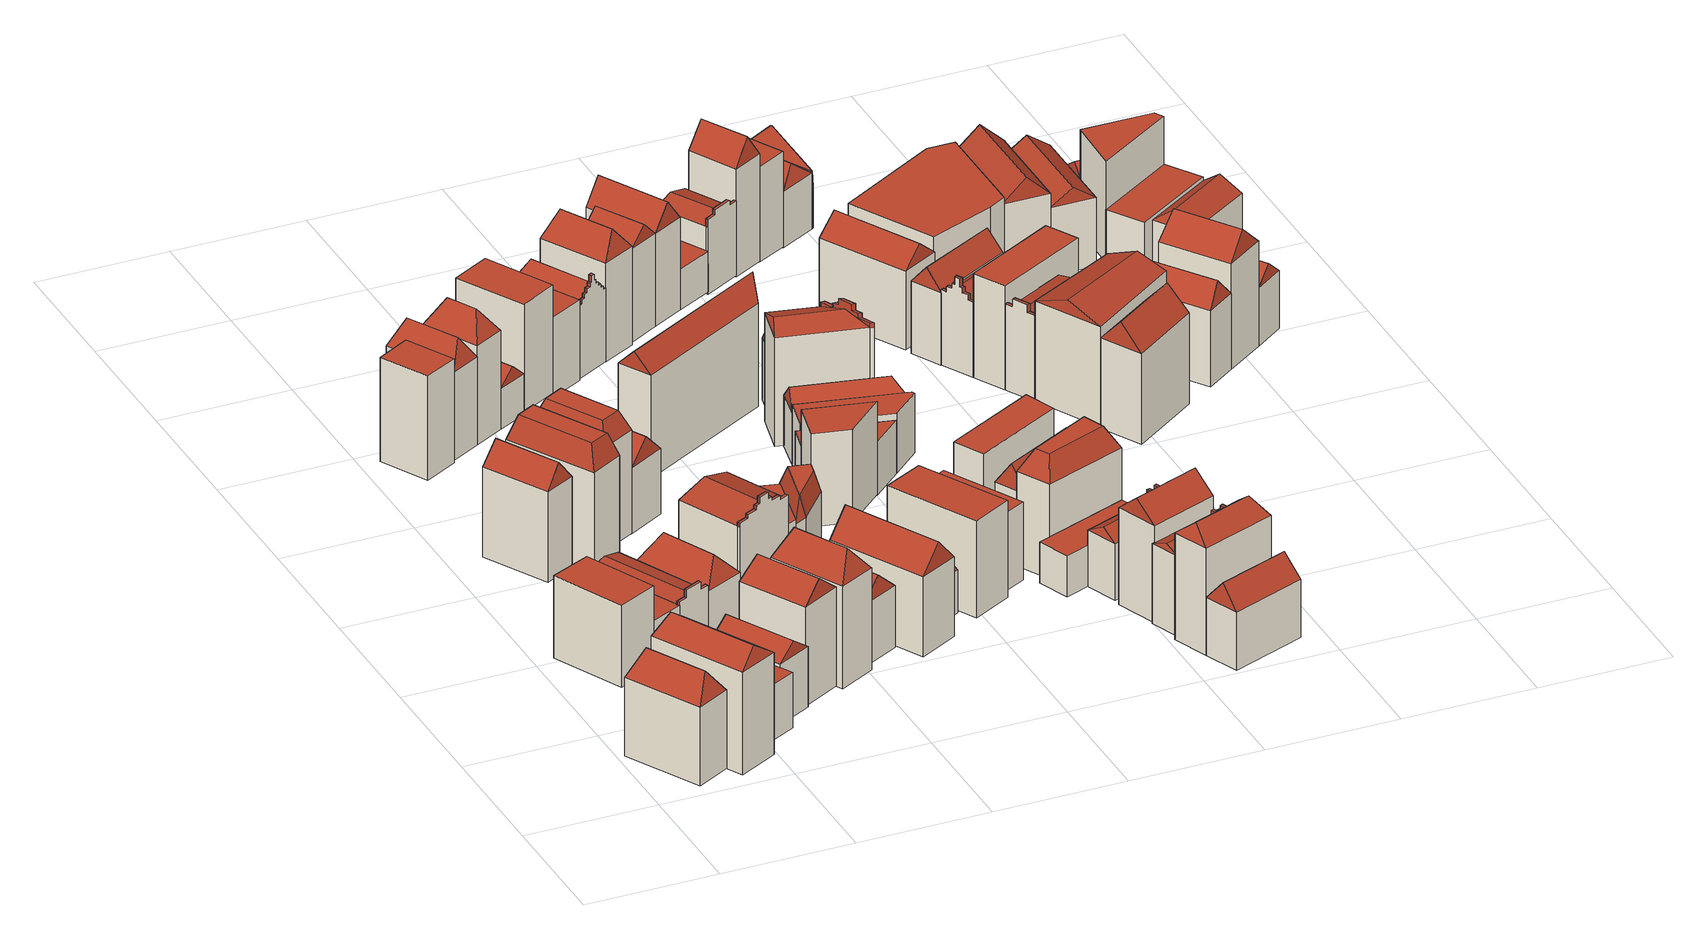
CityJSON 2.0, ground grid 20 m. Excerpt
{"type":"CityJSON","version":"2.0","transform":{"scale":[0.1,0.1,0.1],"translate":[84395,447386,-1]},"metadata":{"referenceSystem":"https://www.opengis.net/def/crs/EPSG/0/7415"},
"CityObjects":{
"building1":{"type":"Building","geometry":[{"type":"Solid","lod":"2","boundaries":[[[[0,1,2,3]],[[2,1,4,5]],[[0,3,6,7]],[[3,2,5,6]],[[1,0,7,4]],[[7,6,8,9]],[[6,5,8]],[[5,4,9,8]],[[4,7,9]]]],"semantics":{"surfaces":[{"type":"GroundSurface"},{"type":"WallSurface"},{"type":"RoofSurface"}],"values":[[0,1,1,1,1,2,2,2,2]]}}]},
"building2":{"type":"Building","geometry":[{"type":"Solid","lod":"2","boundaries":[[[[10,11,3,12]],[[3,11,13,14]],[[10,12,15,16]],[[12,3,14,15]],[[11,10,16,13]],[[16,15,17,18]],[[15,14,17]],[[14,13,18,17]],[[13,16,18]]]],"semantics":{"surfaces":[{"type":"GroundSurface"},{"type":"WallSurface"},{"type":"RoofSurface"}],"values":[[0,1,1,1,1,2,2,2,2]]}}]},
"building3":{"type":"Building","geometry":[{"type":"Solid","lod":"2","boundaries":[[[[19,20,21,22]],[[23,24,25,26]],[[21,20,26,25]],[[19,22,24,23]],[[22,21,25,24]],[[20,19,23,26]]]],"semantics":{"surfaces":[{"type":"GroundSurface"},{"type":"RoofSurface"},{"type":"WallSurface"}],"values":[[0,1,2,2,2,2]]}}]},
"building4":{"type":"Building","geometry":[{"type":"Solid","lod":"2","boundaries":[[[[27,28,29,30]],[[31,32,33,34]],[[29,28,34,33]],[[27,30,32,31]],[[30,29,33,32]],[[28,27,31,34]]]],"semantics":{"surfaces":[{"type":"GroundSurface"},{"type":"RoofSurface"},{"type":"WallSurface"}],"values":[[0,1,2,2,2,2]]}}]},
"building5":{"type":"Building","geometry":[{"type":"Solid","lod":"2","boundaries":[[[[35,36,37,38]],[[39,40,41,42]],[[37,36,42,41]],[[35,38,40,39]],[[38,37,41,40]],[[36,35,39,42]]]],"semantics":{"surfaces":[{"type":"GroundSurface"},{"type":"RoofSurface"},{"type":"WallSurface"}],"values":[[0,1,2,2,2,2]]}}]},
"building6":{"type":"Building","geometry":[{"type":"Solid","lod":"2","boundaries":[[[[43,44,45,46]],[[45,44,47,48]],[[43,46,49,50]],[[46,45,48,49]],[[44,43,50,47]],[[50,49,51,52]],[[49,48,51]],[[48,47,52,51]],[[47,50,52]]]],"semantics":{"surfaces":[{"type":"GroundSurface"},{"type":"WallSurface"},{"type":"RoofSurface"}],"values":[[0,1,1,1,1,2,2,2,2]]}}]},
"building7":{"type":"Building","geometry":[{"type":"Solid","lod":"2","boundaries":[[[[53,54,55,56]],[[55,54,57,58]],[[53,56,59,60]],[[56,55,58,59]],[[54,53,60,57]],[[60,59,61,62]],[[59,58,61]],[[58,57,62,61]],[[57,60,62]]]],"semantics":{"surfaces":[{"type":"GroundSurface"},{"type":"WallSurface"},{"type":"RoofSurface"}],"values":[[0,1,1,1,1,2,2,2,2]]}}]},
"building8":{"type":"Building","geometry":[{"type":"Solid","lod":"2","boundaries":[[[[63,64,65,66]],[[65,64,67,68]],[[63,66,69,70]],[[64,63,70,67]],[[70,69,71,72]],[[68,67,72,71]],[[67,70,72]],[[71,69,73,74,75,76,77,78,68]],[[79,80,81,82,83,84,85,86,87,88]],[[74,73,85,84]],[[78,77,81,80]],[[66,65,88,87]],[[75,74,84,83]],[[65,68,79,88]],[[68,78,80,79]],[[76,75,83,82]],[[69,66,87,86]],[[73,69,86,85]],[[77,76,82,81]]]],"semantics":{"surfaces":[{"type":"GroundSurface"},{"type":"WallSurface"},{"type":"RoofSurface"}],"values":[[0,1,1,1,2,2,2,2,1,2,2,0,2,1,2,2,1,2,2]]}}]},
"building9":{"type":"Building","geometry":[{"type":"Solid","lod":"2","boundaries":[[[[89,90,46,91]],[[46,90,92,93]],[[89,91,94,95]],[[91,46,93,94]],[[90,89,95,92]],[[95,94,96,97]],[[94,93,96]],[[93,92,97,96]],[[92,95,97]]]],"semantics":{"surfaces":[{"type":"GroundSurface"},{"type":"WallSurface"},{"type":"RoofSurface"}],"values":[[0,1,1,1,1,2,2,2,2]]}}]},
"building10":{"type":"Building","geometry":[{"type":"Solid","lod":"2","boundaries":[[[[98,99,56,100]],[[56,99,101,102]],[[98,100,103,104]],[[100,56,102,103]],[[99,98,104,101]],[[101,104,105,106]],[[104,103,107,105]],[[103,102,108,107]],[[102,101,106,108]],[[105,107,108,106]]]],"semantics":{"surfaces":[{"type":"GroundSurface"},{"type":"WallSurface"},{"type":"RoofSurface"}],"values":[[0,1,1,1,1,2,2,2,2,2]]}}]},
"building11":{"type":"Building","geometry":[{"type":"Solid","lod":"2","boundaries":[[[[109,110,111,112]],[[113,114,115,116]],[[111,110,116,115]],[[109,112,114,113]],[[112,111,115,114]],[[110,109,113,116]]]],"semantics":{"surfaces":[{"type":"GroundSurface"},{"type":"RoofSurface"},{"type":"WallSurface"}],"values":[[0,1,2,2,2,2]]}}]},
"building12":{"type":"Building","geometry":[{"type":"Solid","lod":"2","boundaries":[[[[117,118,119,120]],[[119,118,121,122]],[[117,120,79,123]],[[120,119,122,79]],[[118,117,123,121]],[[123,79,124,125]],[[79,122,124]],[[122,121,125,124]],[[121,123,125]]]],"semantics":{"surfaces":[{"type":"GroundSurface"},{"type":"WallSurface"},{"type":"RoofSurface"}],"values":[[0,1,1,1,1,2,2,2,2]]}}]},
"building13":{"type":"Building","geometry":[{"type":"Solid","lod":"2","boundaries":[[[[126,127,100,128]],[[100,127,129,130]],[[126,128,131,132]],[[128,100,130,131]],[[127,126,132,129]],[[129,132,133,134]],[[132,131,135,133]],[[131,130,136,135]],[[130,129,134,136]],[[133,135,136,134]]]],"semantics":{"surfaces":[{"type":"GroundSurface"},{"type":"WallSurface"},{"type":"RoofSurface"}],"values":[[0,1,1,1,1,2,2,2,2,2]]}}]},
"building14":{"type":"Building","geometry":[{"type":"Solid","lod":"2","boundaries":[[[[137,138,139,140]],[[139,138,141,142]],[[137,140,143,144]],[[140,139,142,143]],[[138,137,144,141]],[[144,143,145,146]],[[143,142,145]],[[142,141,146,145]],[[141,144,146]]]],"semantics":{"surfaces":[{"type":"GroundSurface"},{"type":"WallSurface"},{"type":"RoofSurface"}],"values":[[0,1,1,1,1,2,2,2,2]]}}]},
"building15":{"type":"Building","geometry":[{"type":"Solid","lod":"2","boundaries":[[[[147,148,91,149]],[[91,148,150,151]],[[147,149,152,153]],[[149,91,151,152]],[[148,147,153,150]],[[153,152,154,155]],[[152,151,154]],[[151,150,155,154]],[[150,153,155]]]],"semantics":{"surfaces":[{"type":"GroundSurface"},{"type":"WallSurface"},{"type":"RoofSurface"}],"values":[[0,1,1,1,1,2,2,2,2]]}}]},
"building16":{"type":"Building","geometry":[{"type":"Solid","lod":"2","boundaries":[[[[156,157,158,159]],[[158,157,160,161]],[[156,159,162,163]],[[157,156,163,160]],[[163,162,164,165]],[[161,160,165,164]],[[160,163,165]],[[164,162,166,167,168,169,170,171,172,173,174,175,176,177,178,179,161]],[[180,181,182,183,184,185,186,187,188,189,190,191,192,193,194,195,119,196]],[[171,170,190,189]],[[179,178,182,181]],[[172,171,189,188]],[[161,179,181,180]],[[158,161,180,196]],[[173,172,188,187]],[[159,158,196,119]],[[166,162,195,194]],[[162,159,119,195]],[[174,173,187,186]],[[167,166,194,193]],[[175,174,186,185]],[[168,167,193,192]],[[176,175,185,184]],[[169,168,192,191]],[[177,176,184,183]],[[170,169,191,190]],[[178,177,183,182]]]],"semantics":{"surfaces":[{"type":"GroundSurface"},{"type":"WallSurface"},{"type":"RoofSurface"}],"values":[[0,1,1,1,2,2,2,2,1,2,2,2,2,1,2,0,2,1,2,2,2,2,2,2,2,2,2]]}}]},
"building17":{"type":"Building","geometry":[{"type":"Solid","lod":"2","boundaries":[[[[197,198,199,139]],[[199,198,200,201]],[[197,139,202,203]],[[139,199,201,202]],[[198,197,203,200]],[[203,202,204,205]],[[202,201,204]],[[201,200,205,204]],[[200,203,205]]]],"semantics":{"surfaces":[{"type":"GroundSurface"},{"type":"WallSurface"},{"type":"RoofSurface"}],"values":[[0,1,1,1,1,2,2,2,2]]}}]},
"building18":{"type":"Building","geometry":[{"type":"Solid","lod":"2","boundaries":[[[[206,207,208,209]],[[208,207,210,211]],[[206,209,212,213]],[[209,208,211,212]],[[207,206,213,210]],[[213,212,214,215]],[[212,211,214]],[[211,210,215,214]],[[210,213,215]]]],"semantics":{"surfaces":[{"type":"GroundSurface"},{"type":"WallSurface"},{"type":"RoofSurface"}],"values":[[0,1,1,1,1,2,2,2,2]]}}]},
"building19":{"type":"Building","geometry":[{"type":"Solid","lod":"2","boundaries":[[[[216,217,149,218]],[[149,217,219,220]],[[216,218,221,222]],[[218,149,220,221]],[[217,216,222,219]],[[222,221,223,224]],[[221,220,223]],[[220,219,224,223]],[[219,222,224]]]],"semantics":{"surfaces":[{"type":"GroundSurface"},{"type":"WallSurface"},{"type":"RoofSurface"}],"values":[[0,1,1,1,1,2,2,2,2]]}}]},
"building20":{"type":"Building","geometry":[{"type":"Solid","lod":"2","boundaries":[[[[225,226,227,199]],[[227,226,228,229]],[[225,199,230,231]],[[199,227,229,230]],[[226,225,231,228]],[[231,230,232,233]],[[230,229,232]],[[229,228,233,232]],[[228,231,233]]]],"semantics":{"surfaces":[{"type":"GroundSurface"},{"type":"WallSurface"},{"type":"RoofSurface"}],"values":[[0,1,1,1,1,2,2,2,2]]}}]},
"building21":{"type":"Building","geometry":[{"type":"Solid","lod":"2","boundaries":[[[[234,235,236,237,238]],[[239,240,241,242,243]],[[237,236,242,241]],[[234,238,240,239]],[[236,235,243,242]],[[238,237,241,240]],[[235,234,239,243]]]],"semantics":{"surfaces":[{"type":"GroundSurface"},{"type":"RoofSurface"},{"type":"WallSurface"}],"values":[[0,1,2,2,2,2,2]]}}]},
"building22":{"type":"Building","geometry":[{"type":"Solid","lod":"2","boundaries":[[[[244,245,246,247]],[[246,245,248,249]],[[244,247,250,251]],[[247,246,249,250]],[[245,244,251,248]],[[251,250,252,253]],[[250,249,252]],[[249,248,253,252]],[[248,251,253]]]],"semantics":{"surfaces":[{"type":"GroundSurface"},{"type":"WallSurface"},{"type":"RoofSurface"}],"values":[[0,1,1,1,1,2,2,2,2]]}}]},
"building23":{"type":"Building","geometry":[{"type":"Solid","lod":"2","boundaries":[[[[254,255,256,257]],[[258,259,260,261]],[[256,255,261,260]],[[254,257,259,258]],[[257,256,260,259]],[[255,254,258,261]]]],"semantics":{"surfaces":[{"type":"GroundSurface"},{"type":"RoofSurface"},{"type":"WallSurface"}],"values":[[0,1,2,2,2,2]]}}]},
"building24":{"type":"Building","geometry":[{"type":"Solid","lod":"2","boundaries":[[[[262,236,263,264,265]],[[264,263,266,267]],[[262,265,268,269]],[[263,236,270,266]],[[265,264,267,268]],[[236,262,269,270]],[[270,269,271]],[[269,268,272,271]],[[268,267,273,272]],[[267,266,274,273]],[[266,270,271,274]],[[272,273,274,271]]]],"semantics":{"surfaces":[{"type":"GroundSurface"},{"type":"WallSurface"},{"type":"RoofSurface"}],"values":[[0,1,1,1,1,1,2,2,2,2,2,2]]}}]},
"building25":{"type":"Building","geometry":[{"type":"Solid","lod":"2","boundaries":[[[[275,276,277,278]],[[277,276,279,280]],[[275,278,281,282]],[[278,277,280,281]],[[276,275,282,279]],[[279,282,283,284]],[[282,281,285,283]],[[281,280,286,285]],[[280,279,284,286]],[[283,285,286,284]]]],"semantics":{"surfaces":[{"type":"GroundSurface"},{"type":"WallSurface"},{"type":"RoofSurface"}],"values":[[0,1,1,1,1,2,2,2,2,2]]}}]},
"building26":{"type":"Building","geometry":[{"type":"Solid","lod":"2","boundaries":[[[[287,288,289,290]],[[291,292,293,294]],[[289,288,294,293]],[[287,290,292,291]],[[290,289,293,292]],[[288,287,291,294]]]],"semantics":{"surfaces":[{"type":"GroundSurface"},{"type":"RoofSurface"},{"type":"WallSurface"}],"values":[[0,1,2,2,2,2]]}}]},
"building27":{"type":"Building","geometry":[{"type":"Solid","lod":"2","boundaries":[[[[295,296,297,298]],[[299,300,301,302]],[[297,296,302,301]],[[295,298,300,299]],[[298,297,301,300]],[[296,295,299,302]]]],"semantics":{"surfaces":[{"type":"GroundSurface"},{"type":"RoofSurface"},{"type":"WallSurface"}],"values":[[0,1,2,2,2,2]]}}]},
"building28":{"type":"Building","geometry":[{"type":"Solid","lod":"2","boundaries":[[[[303,304,305,306]],[[305,304,307,308]],[[303,306,309,310]],[[304,303,310,307]],[[310,309,311,312]],[[308,307,312,311]],[[307,310,312]],[[311,309,313,314,315,316,317,318,319,320,321,322,323,324,325,326,327,328,329,330,331,332,333,334,308]],[[335,336,337,338,339,340,341,342,343,344,345,346,347,348,349,350,351,352,353,354,355,356,357,358,359,360]],[[319,318,352,351]],[[334,333,337,336]],[[327,326,344,343]],[[305,308,335,360]],[[320,319,351,350]],[[306,305,360,359]],[[308,334,336,335]],[[313,309,358,357]],[[328,327,343,342]],[[309,306,359,358]],[[321,320,350,349]],[[314,313,357,356]],[[329,328,342,341]],[[322,321,349,348]],[[315,314,356,355]],[[330,329,341,340]],[[323,322,348,347]],[[316,315,355,354]],[[331,330,340,339]],[[324,323,347,346]],[[317,316,354,353]],[[332,331,339,338]],[[325,324,346,345]],[[318,317,353,352]],[[333,332,338,337]],[[326,325,345,344]]]],"semantics":{"surfaces":[{"type":"GroundSurface"},{"type":"WallSurface"},{"type":"RoofSurface"}],"values":[[0,1,1,1,2,2,2,2,1,2,2,2,1,2,0,2,2,2,1,2,2,2,2,2,2,2,2,2,2,2,2,2,2,2,2]]}}]},
"building29":{"type":"Building","geometry":[{"type":"Solid","lod":"2","boundaries":[[[[361,362,363,364]],[[363,362,365,366]],[[361,364,367,368]],[[364,363,366,367]],[[362,361,368,365]],[[368,367,369,370]],[[367,366,369]],[[366,365,370,369]],[[365,368,370]]]],"semantics":{"surfaces":[{"type":"GroundSurface"},{"type":"WallSurface"},{"type":"RoofSurface"}],"values":[[0,1,1,1,1,2,2,2,2]]}}]},
"building30":{"type":"Building","geometry":[{"type":"Solid","lod":"2","boundaries":[[[[371,372,373,374]],[[375,376,377,378]],[[373,372,378,377]],[[371,374,376,375]],[[374,373,377,376]],[[372,371,375,378]]]],"semantics":{"surfaces":[{"type":"GroundSurface"},{"type":"RoofSurface"},{"type":"WallSurface"}],"values":[[0,1,2,2,2,2]]}}]},
"building31":{"type":"Building","geometry":[{"type":"Solid","lod":"2","boundaries":[[[[379,380,381,382]],[[383,384,385,386]],[[381,380,386,385]],[[379,382,384,383]],[[382,381,385,384]],[[380,379,383,386]]]],"semantics":{"surfaces":[{"type":"GroundSurface"},{"type":"RoofSurface"},{"type":"WallSurface"}],"values":[[0,1,2,2,2,2]]}}]},
"building32":{"type":"Building","geometry":[{"type":"Solid","lod":"2","boundaries":[[[[387,388,389,390]],[[389,388,391,392]],[[387,390,393,394]],[[390,389,392,393]],[[388,387,394,391]],[[394,393,395,396]],[[393,392,395]],[[392,391,396,395]],[[391,394,396]]]],"semantics":{"surfaces":[{"type":"GroundSurface"},{"type":"WallSurface"},{"type":"RoofSurface"}],"values":[[0,1,1,1,1,2,2,2,2]]}}]},
"building33":{"type":"Building","geometry":[{"type":"Solid","lod":"2","boundaries":[[[[397,398,399,400]],[[401,402,403,404]],[[399,398,404,403]],[[397,400,402,401]],[[400,399,403,402]],[[398,397,401,404]]]],"semantics":{"surfaces":[{"type":"GroundSurface"},{"type":"RoofSurface"},{"type":"WallSurface"}],"values":[[0,1,2,2,2,2]]}}]},
"building34":{"type":"Building","geometry":[{"type":"Solid","lod":"2","boundaries":[[[[405,406,407,408,399]],[[409,410,411,412,413]],[[408,407,412,411]],[[405,399,410,409]],[[407,406,413,412]],[[399,408,411,410]],[[406,405,409,413]]]],"semantics":{"surfaces":[{"type":"GroundSurface"},{"type":"RoofSurface"},{"type":"WallSurface"}],"values":[[0,1,2,2,2,2,2]]}}]},
"building35":{"type":"Building","geometry":[{"type":"Solid","lod":"2","boundaries":[[[[414,415,416,417]],[[416,415,418,419]],[[414,417,420,421]],[[417,416,419,420]],[[415,414,421,418]],[[421,420,422,423]],[[420,419,422]],[[419,418,423,422]],[[418,421,423]]]],"semantics":{"surfaces":[{"type":"GroundSurface"},{"type":"WallSurface"},{"type":"RoofSurface"}],"values":[[0,1,1,1,1,2,2,2,2]]}}]},
"building36":{"type":"Building","geometry":[{"type":"Solid","lod":"2","boundaries":[[[[424,425,426,427]],[[426,425,428,429]],[[424,427,430,431]],[[427,426,429,430]],[[425,424,431,428]],[[431,430,432,433]],[[430,429,432]],[[429,428,433,432]],[[428,431,433]]]],"semantics":{"surfaces":[{"type":"GroundSurface"},{"type":"WallSurface"},{"type":"RoofSurface"}],"values":[[0,1,1,1,1,2,2,2,2]]}}]},
"building37":{"type":"Building","geometry":[{"type":"Solid","lod":"2","boundaries":[[[[434,435,436,437]],[[436,435,438,439]],[[434,437,440,441]],[[435,434,441,438]],[[441,440,442,443]],[[439,438,443,442]],[[438,441,443]],[[442,440,444,445,446,447,448,449,450,451,452,453,439]],[[454,455,456,457,458,459,460,461,462,463,464,465,426,466]],[[449,448,460,459]],[[450,449,459,458]],[[436,439,454,466]],[[451,450,458,457]],[[437,436,466,426]],[[444,440,465,464]],[[440,437,426,465]],[[452,451,457,456]],[[445,444,464,463]],[[453,452,456,455]],[[446,445,463,462]],[[439,453,455,454]],[[447,446,462,461]],[[448,447,461,460]]]],"semantics":{"surfaces":[{"type":"GroundSurface"},{"type":"WallSurface"},{"type":"RoofSurface"}],"values":[[0,1,1,1,2,2,2,2,1,2,2,1,2,0,2,1,2,2,2,2,2,2,2]]}}]},
"building38":{"type":"Building","geometry":[{"type":"Solid","lod":"2","boundaries":[[[[467,468,469,466]],[[469,468,470,471]],[[467,466,472,473]],[[466,469,471,472]],[[468,467,473,470]],[[473,472,474,475]],[[472,471,474]],[[471,470,475,474]],[[470,473,475]]]],"semantics":{"surfaces":[{"type":"GroundSurface"},{"type":"WallSurface"},{"type":"RoofSurface"}],"values":[[0,1,1,1,1,2,2,2,2]]}}]},
"building39":{"type":"Building","geometry":[{"type":"Solid","lod":"2","boundaries":[[[[476,477,478,479]],[[480,481,482,483]],[[478,477,483,482]],[[476,479,481,480]],[[479,478,482,481]],[[477,476,480,483]]]],"semantics":{"surfaces":[{"type":"GroundSurface"},{"type":"RoofSurface"},{"type":"WallSurface"}],"values":[[0,1,2,2,2,2]]}}]},
"building40":{"type":"Building","geometry":[{"type":"Solid","lod":"2","boundaries":[[[[484,485,486,416]],[[486,485,487,488]],[[484,416,489,490]],[[416,486,488,489]],[[485,484,490,487]],[[490,489,491,492]],[[489,488,491]],[[488,487,492,491]],[[487,490,492]]]],"semantics":{"surfaces":[{"type":"GroundSurface"},{"type":"WallSurface"},{"type":"RoofSurface"}],"values":[[0,1,1,1,1,2,2,2,2]]}}]},
"building41":{"type":"Building","geometry":[{"type":"Solid","lod":"2","boundaries":[[[[493,494,495,496]],[[497,498,499,500]],[[495,494,500,499]],[[493,496,498,497]],[[496,495,499,498]],[[494,493,497,500]]]],"semantics":{"surfaces":[{"type":"GroundSurface"},{"type":"RoofSurface"},{"type":"WallSurface"}],"values":[[0,1,2,2,2,2]]}}]},
"building42":{"type":"Building","geometry":[{"type":"Solid","lod":"2","boundaries":[[[[501,502,503,504]],[[503,502,505,506]],[[501,504,507,508]],[[504,503,506,507]],[[502,501,508,505]],[[505,508,509,510]],[[508,507,511,509]],[[507,506,512,511]],[[506,505,510,512]],[[509,511,512,510]]]],"semantics":{"surfaces":[{"type":"GroundSurface"},{"type":"WallSurface"},{"type":"RoofSurface"}],"values":[[0,1,1,1,1,2,2,2,2,2]]}}]},
"building43":{"type":"Building","geometry":[{"type":"Solid","lod":"2","boundaries":[[[[513,514,479,501]],[[479,514,515,516]],[[513,501,517,518]],[[501,479,516,517]],[[514,513,518,515]],[[518,517,519,520]],[[517,516,519]],[[516,515,520,519]],[[515,518,520]]]],"semantics":{"surfaces":[{"type":"GroundSurface"},{"type":"WallSurface"},{"type":"RoofSurface"}],"values":[[0,1,1,1,1,2,2,2,2]]}}]},
"building44":{"type":"Building","geometry":[{"type":"Solid","lod":"2","boundaries":[[[[521,522,523,524]],[[523,522,525,526]],[[521,524,527,528]],[[522,521,528,525]],[[528,527,529,530]],[[526,525,530,529]],[[525,528,530]],[[529,527,531,532,533,534,535,536,526]],[[537,538,539,540,541,542,543,544,545,496]],[[532,531,543,542]],[[536,535,539,538]],[[524,523,496,545]],[[533,532,542,541]],[[523,526,537,496]],[[526,536,538,537]],[[534,533,541,540]],[[527,524,545,544]],[[531,527,544,543]],[[535,534,540,539]]]],"semantics":{"surfaces":[{"type":"GroundSurface"},{"type":"WallSurface"},{"type":"RoofSurface"}],"values":[[0,1,1,1,2,2,2,2,1,2,2,0,2,1,2,2,1,2,2]]}}]},
"building45":{"type":"Building","geometry":[{"type":"Solid","lod":"2","boundaries":[[[[546,547,548,549]],[[548,547,550,551]],[[546,549,552,553]],[[549,548,551,552]],[[547,546,553,550]],[[553,552,554,555]],[[552,551,554]],[[551,550,555,554]],[[550,553,555]]]],"semantics":{"surfaces":[{"type":"GroundSurface"},{"type":"WallSurface"},{"type":"RoofSurface"}],"values":[[0,1,1,1,1,2,2,2,2]]}}]},
"building46":{"type":"Building","geometry":[{"type":"Solid","lod":"2","boundaries":[[[[556,557,558,559]],[[558,557,560,561]],[[556,559,562,563]],[[557,556,563,560]],[[563,562,564,565]],[[561,560,565,564]],[[560,563,565]],[[564,562,566,567,568,569,570,571,572,573,574,575,561]],[[576,577,578,579,580,581,582,583,584,585,586,587,588,589]],[[571,570,582,581]],[[572,571,581,580]],[[558,561,576,589]],[[573,572,580,579]],[[559,558,589,588]],[[566,562,587,586]],[[562,559,588,587]],[[574,573,579,578]],[[567,566,586,585]],[[575,574,578,577]],[[568,567,585,584]],[[561,575,577,576]],[[569,568,584,583]],[[570,569,583,582]]]],"semantics":{"surfaces":[{"type":"GroundSurface"},{"type":"WallSurface"},{"type":"RoofSurface"}],"values":[[0,1,1,1,2,2,2,2,1,2,2,1,2,0,2,1,2,2,2,2,2,2,2]]}}]},
"building47":{"type":"Building","geometry":[{"type":"Solid","lod":"2","boundaries":[[[[590,591,592,593]],[[592,591,594,595]],[[590,593,596,597]],[[593,592,595,596]],[[591,590,597,594]],[[597,596,598,599]],[[596,595,598]],[[595,594,599,598]],[[594,597,599]]]],"semantics":{"surfaces":[{"type":"GroundSurface"},{"type":"WallSurface"},{"type":"RoofSurface"}],"values":[[0,1,1,1,1,2,2,2,2]]}}]},
"building48":{"type":"Building","geometry":[{"type":"Solid","lod":"2","boundaries":[[[[600,590,593,601]],[[593,590,602,603]],[[600,601,604,605]],[[601,593,603,604]],[[590,600,605,602]],[[605,604,606,607]],[[604,603,606]],[[603,602,607,606]],[[602,605,607]]]],"semantics":{"surfaces":[{"type":"GroundSurface"},{"type":"WallSurface"},{"type":"RoofSurface"}],"values":[[0,1,1,1,1,2,2,2,2]]}}]},
"building49":{"type":"Building","geometry":[{"type":"Solid","lod":"2","boundaries":[[[[608,609,610,486]],[[611,612,613,614]],[[610,609,614,613]],[[608,486,612,611]],[[486,610,613,612]],[[609,608,611,614]]]],"semantics":{"surfaces":[{"type":"GroundSurface"},{"type":"RoofSurface"},{"type":"WallSurface"}],"values":[[0,1,2,2,2,2]]}}]},
"building50":{"type":"Building","geometry":[{"type":"Solid","lod":"2","boundaries":[[[[615,616,617,618]],[[616,615,619,620]],[[617,616,620,621]],[[615,618,622,619]],[[619,622,623,624]],[[621,620,624,623]],[[620,619,624]],[[623,622,625,626,627,628,629,630,621]],[[631,632,633,634,635,636,637,638,639,640]],[[621,630,632,631]],[[628,627,635,634]],[[625,622,638,637]],[[629,628,634,633]],[[626,625,637,636]],[[617,621,631,640]],[[630,629,633,632]],[[627,626,636,635]],[[618,617,640,639]],[[622,618,639,638]]]],"semantics":{"surfaces":[{"type":"GroundSurface"},{"type":"WallSurface"},{"type":"RoofSurface"}],"values":[[0,1,1,1,2,2,2,2,1,2,2,2,2,2,1,2,2,0,1]]}}]},
"building51":{"type":"Building","geometry":[{"type":"Solid","lod":"2","boundaries":[[[[641,642,643,644]],[[643,642,645,646]],[[641,644,647,648]],[[644,643,646,647]],[[642,641,648,645]],[[648,647,649,650]],[[647,646,649]],[[646,645,650,649]],[[645,648,650]]]],"semantics":{"surfaces":[{"type":"GroundSurface"},{"type":"WallSurface"},{"type":"RoofSurface"}],"values":[[0,1,1,1,1,2,2,2,2]]}}]},
"building52":{"type":"Building","geometry":[{"type":"Solid","lod":"2","boundaries":[[[[651,652,653,654]],[[653,652,655,656]],[[651,654,657,658]],[[654,653,656,657]],[[652,651,658,655]],[[658,657,659,660]],[[657,656,659]],[[656,655,660,659]],[[655,658,660]]]],"semantics":{"surfaces":[{"type":"GroundSurface"},{"type":"WallSurface"},{"type":"RoofSurface"}],"values":[[0,1,1,1,1,2,2,2,2]]}}]},
"building53":{"type":"Building","geometry":[{"type":"Solid","lod":"2","boundaries":[[[[661,662,663,664]],[[665,666,667,668]],[[664,663,667,666]],[[662,661,665,668]],[[663,662,668,667]],[[661,664,666,665]]]],"semantics":{"surfaces":[{"type":"GroundSurface"},{"type":"RoofSurface"},{"type":"WallSurface"}],"values":[[0,1,2,2,2,2]]}}]},
"building54":{"type":"Building","geometry":[{"type":"Solid","lod":"2","boundaries":[[[[669,670,671,672]],[[671,670,673,674]],[[669,672,675,676]],[[672,671,674,675]],[[670,669,676,673]],[[676,675,677,678]],[[675,674,677]],[[674,673,678,677]],[[673,676,678]]]],"semantics":{"surfaces":[{"type":"GroundSurface"},{"type":"WallSurface"},{"type":"RoofSurface"}],"values":[[0,1,1,1,1,2,2,2,2]]}}]},
"building55":{"type":"Building","geometry":[{"type":"Solid","lod":"2","boundaries":[[[[679,680,681,682]],[[681,680,683,684]],[[679,682,685,686]],[[680,679,686,683]],[[686,685,687,688]],[[684,683,688,687]],[[683,686,688]],[[687,685,689,690,691,692,693,694,695,696,697,698,699,700,701,702,684]],[[703,704,705,706,707,708,709,710,711,712,713,714,715,716,717,718,719,720]],[[694,693,713,712]],[[702,701,705,704]],[[695,694,712,711]],[[684,702,704,703]],[[681,684,703,720]],[[696,695,711,710]],[[682,681,720,719]],[[689,685,718,717]],[[685,682,719,718]],[[697,696,710,709]],[[690,689,717,716]],[[698,697,709,708]],[[691,690,716,715]],[[699,698,708,707]],[[692,691,715,714]],[[700,699,707,706]],[[693,692,714,713]],[[701,700,706,705]]]],"semantics":{"surfaces":[{"type":"GroundSurface"},{"type":"WallSurface"},{"type":"RoofSurface"}],"values":[[0,1,1,1,2,2,2,2,1,2,2,2,2,1,2,0,2,1,2,2,2,2,2,2,2,2,2]]}}]},
"building56":{"type":"Building","geometry":[{"type":"Solid","lod":"2","boundaries":[[[[721,722,723,724]],[[723,722,725,726]],[[721,724,727,728]],[[724,723,726,727]],[[722,721,728,725]],[[728,727,729,730]],[[727,726,729]],[[726,725,730,729]],[[725,728,730]]]],"semantics":{"surfaces":[{"type":"GroundSurface"},{"type":"WallSurface"},{"type":"RoofSurface"}],"values":[[0,1,1,1,1,2,2,2,2]]}}]},
"building57":{"type":"Building","geometry":[{"type":"Solid","lod":"2","boundaries":[[[[731,732,733,734]],[[733,732,735,736]],[[731,734,737,738]],[[732,731,738,735]],[[738,737,739,740]],[[736,735,740,739]],[[735,738,740]],[[739,737,741,742,743,744,745,746,736]],[[747,748,749,750,751,752,753,754,755,756]],[[742,741,753,752]],[[746,745,749,748]],[[734,733,756,755]],[[743,742,752,751]],[[733,736,747,756]],[[736,746,748,747]],[[744,743,751,750]],[[737,734,755,754]],[[741,737,754,753]],[[745,744,750,749]]]],"semantics":{"surfaces":[{"type":"GroundSurface"},{"type":"WallSurface"},{"type":"RoofSurface"}],"values":[[0,1,1,1,2,2,2,2,1,2,2,0,2,1,2,2,1,2,2]]}}]},
"building58":{"type":"Building","geometry":[{"type":"Solid","lod":"2","boundaries":[[[[757,758,755,720]],[[759,760,761,762]],[[755,758,762,761]],[[757,720,760,759]],[[720,755,761,760]],[[758,757,759,762]]]],"semantics":{"surfaces":[{"type":"GroundSurface"},{"type":"RoofSurface"},{"type":"WallSurface"}],"values":[[0,1,2,2,2,2]]}}]},
"building59":{"type":"Building","geometry":[{"type":"Solid","lod":"2","boundaries":[[[[763,764,765,766,767]],[[766,765,768,769]],[[763,767,770,771]],[[765,764,772,768]],[[767,766,769,770]],[[764,763,771,772]],[[772,771,773,774]],[[771,770,775,773]],[[770,769,776,775]],[[769,768,777,776]],[[768,772,774,777]],[[773,775,776,777,774]]]],"semantics":{"surfaces":[{"type":"GroundSurface"},{"type":"WallSurface"},{"type":"RoofSurface"}],"values":[[0,1,1,1,1,1,2,2,2,2,2,2]]}}]},
"building60":{"type":"Building","geometry":[{"type":"Solid","lod":"2","boundaries":[[[[778,652,779,780,781,782]],[[783,784,785,786,787,788]],[[779,652,788,787]],[[781,780,786,785]],[[778,782,784,783]],[[780,779,787,786]],[[782,781,785,784]],[[652,778,783,788]]]],"semantics":{"surfaces":[{"type":"GroundSurface"},{"type":"RoofSurface"},{"type":"WallSurface"}],"values":[[0,1,2,2,2,2,2,2]]}}]},
"building61":{"type":"Building","geometry":[{"type":"Solid","lod":"2","boundaries":[[[[789,790,791,792]],[[791,790,793,794]],[[789,792,795,796]],[[792,791,794,795]],[[790,789,796,793]],[[796,795,797,798]],[[795,794,797]],[[794,793,798,797]],[[793,796,798]]]],"semantics":{"surfaces":[{"type":"GroundSurface"},{"type":"WallSurface"},{"type":"RoofSurface"}],"values":[[0,1,1,1,1,2,2,2,2]]}}]},
"building62":{"type":"Building","geometry":[{"type":"Solid","lod":"2","boundaries":[[[[799,800,801,802]],[[801,800,803,804]],[[799,802,805,806]],[[802,801,804,805]],[[800,799,806,803]],[[806,805,807,808]],[[805,804,807]],[[804,803,808,807]],[[803,806,808]]]],"semantics":{"surfaces":[{"type":"GroundSurface"},{"type":"WallSurface"},{"type":"RoofSurface"}],"values":[[0,1,1,1,1,2,2,2,2]]}}]},
"building63":{"type":"Building","geometry":[{"type":"Solid","lod":"2","boundaries":[[[[809,810,811,812]],[[811,810,813,814]],[[809,812,815,816]],[[812,811,814,815]],[[810,809,816,813]],[[816,815,817,818]],[[815,814,817]],[[814,813,818,817]],[[813,816,818]]]],"semantics":{"surfaces":[{"type":"GroundSurface"},{"type":"WallSurface"},{"type":"RoofSurface"}],"values":[[0,1,1,1,1,2,2,2,2]]}}]},
"building64":{"type":"Building","geometry":[{"type":"Solid","lod":"2","boundaries":[[[[819,820,780,821]],[[780,820,822,823]],[[819,821,824,825]],[[821,780,823,824]],[[820,819,825,822]],[[825,824,826,827]],[[824,823,826]],[[823,822,827,826]],[[822,825,827]]]],"semantics":{"surfaces":[{"type":"GroundSurface"},{"type":"WallSurface"},{"type":"RoofSurface"}],"values":[[0,1,1,1,1,2,2,2,2]]}}]},
"building65":{"type":"Building","geometry":[{"type":"Solid","lod":"2","boundaries":[[[[828,829,830,811]],[[828,811,831,832]],[[811,830,833,831]],[[829,828,832,834]],[[830,829,834,833]],[[832,831,835,836]],[[831,833,835]],[[833,834,836,835]],[[834,832,836]]]],"semantics":{"surfaces":[{"type":"GroundSurface"},{"type":"WallSurface"},{"type":"RoofSurface"}],"values":[[0,1,1,1,1,2,2,2,2]]}}]},
"building66":{"type":"Building","geometry":[{"type":"Solid","lod":"2","boundaries":[[[[837,838,821,839]],[[839,821,840,841]],[[838,837,842,843]],[[821,838,843,840]],[[837,839,841,842]],[[842,841,844,845]],[[841,840,844]],[[840,843,845,844]],[[843,842,845]]]],"semantics":{"surfaces":[{"type":"GroundSurface"},{"type":"WallSurface"},{"type":"RoofSurface"}],"values":[[0,1,1,1,1,2,2,2,2]]}}]},
"building67":{"type":"Building","geometry":[{"type":"Solid","lod":"2","boundaries":[[[[846,847,848,830]],[[846,830,849,850]],[[830,848,851,849]],[[847,846,850,852]],[[848,847,852,851]],[[850,849,853,854]],[[849,851,853]],[[851,852,854,853]],[[852,850,854]]]],"semantics":{"surfaces":[{"type":"GroundSurface"},{"type":"WallSurface"},{"type":"RoofSurface"}],"values":[[0,1,1,1,1,2,2,2,2]]}}]},
"building68":{"type":"Building","geometry":[{"type":"Solid","lod":"2","boundaries":[[[[855,856,857,858]],[[859,860,861,862]],[[857,856,862,861]],[[855,858,860,859]],[[858,857,861,860]],[[856,855,859,862]]]],"semantics":{"surfaces":[{"type":"GroundSurface"},{"type":"RoofSurface"},{"type":"WallSurface"}],"values":[[0,1,2,2,2,2]]}}]},
"building69":{"type":"Building","geometry":[{"type":"Solid","lod":"2","boundaries":[[[[863,864,865,866]],[[867,868,869,870]],[[866,865,869,868]],[[864,863,867,870]],[[865,864,870,869]],[[863,866,868,867]]]],"semantics":{"surfaces":[{"type":"GroundSurface"},{"type":"RoofSurface"},{"type":"WallSurface"}],"values":[[0,1,2,2,2,2]]}}]},
"building70":{"type":"Building","geometry":[{"type":"Solid","lod":"2","boundaries":[[[[871,872,873,874]],[[873,872,875,876]],[[871,874,877,878]],[[874,873,876,877]],[[872,871,878,875]],[[878,877,879,880]],[[877,876,879]],[[876,875,880,879]],[[875,878,880]]]],"semantics":{"surfaces":[{"type":"GroundSurface"},{"type":"WallSurface"},{"type":"RoofSurface"}],"values":[[0,1,1,1,1,2,2,2,2]]}}]},
"building71":{"type":"Building","geometry":[{"type":"Solid","lod":"2","boundaries":[[[[881,882,866,883]],[[881,883,884,885]],[[883,866,886,884]],[[882,881,885,887]],[[866,882,887,886]],[[885,884,888,889]],[[884,886,888]],[[886,887,889,888]],[[887,885,889]]]],"semantics":{"surfaces":[{"type":"GroundSurface"},{"type":"WallSurface"},{"type":"RoofSurface"}],"values":[[0,1,1,1,1,2,2,2,2]]}}]}
},
"vertices":[
[115,33,20],[64,6,20],[4,120,20],[55,147,20],[64,6,142],[4,120,142],[55,147,142],[115,33,142],[36,121,180],[83,32,180],
[188,41,20],[128,9,20],[115,179,20],[128,9,179],[55,147,179],[115,179,179],[188,41,179],[88,157,203],[154,31,203],
[19,385,26],[80,413,26],[130,305,26],[70,276,26],[19,385,154],[70,276,154],[130,305,154],[80,413,154],
[237,89,24],[178,59,24],[115,179,24],[173,210,24],[237,89,110],[173,210,110],[115,179,110],[178,59,110],
[69,436,20],[116,458,20],[178,327,20],[130,305,20],[69,436,100],[130,305,100],[178,327,100],[116,458,100],
[280,135,21],[227,107,21],[173,210,21],[225,237,21],[227,107,115],[173,210,115],[225,237,115],[280,135,115],[199,223,138],[253,121,138],
[146,609,17],[100,584,17],[47,681,17],[92,706,17],[100,584,157],[47,681,157],[92,706,157],[146,609,157],[71,692,190],[122,599,190],
[111,470,28],[163,494,28],[228,356,28],[175,331,28],[163,494,97],[228,356,97],[175,331,97],[111,470,97],[202,344,104],[137,482,104],[175,331,106],[189,337,106],[189,337,118],[215,350,118],[215,350,106],[228,356,106],[230,351,97],[230,351,106],[217,345,106],[217,345,118],[191,333,118],[191,333,106],[178,327,106],[178,327,97],[178,327,28],[230,351,28],
[337,170,21],[278,138,21],[285,269,21],[278,138,175],[225,237,175],[285,269,175],[337,170,175],[257,250,203],[306,157,203],
[214,605,17],[164,577,17],[143,734,17],[164,577,175],[92,706,175],[143,734,175],[214,605,175],[198,609,212],[168,593,212],[138,718,212],[109,702,212],
[27,971,14],[77,999,14],[116,927,14],[65,900,14],[27,971,176],[65,900,176],[116,927,176],[77,999,176],
[177,465,24],[237,493,24],[290,379,24],[230,351,24],[237,493,97],[290,379,97],[177,465,97],[252,382,132],[215,463,132],
[255,656,17],[202,627,17],[196,763,17],[202,627,178],[143,734,178],[196,763,178],[255,656,178],[237,661,210],[207,645,210],[191,746,210],[161,729,210],
[61,1028,18],[107,1052,18],[161,952,18],[116,927,18],[107,1052,155],[161,952,155],[116,927,155],[61,1028,155],[132,952,192],[91,1027,192],
[398,189,21],[342,160,21],[340,298,21],[342,160,180],[285,269,180],[340,298,180],[398,189,180],[320,269,219],[362,189,219],
[244,478,24],[333,520,24],[377,425,24],[288,384,24],[333,520,167],[377,425,167],[288,384,167],[244,478,167],[332,405,183],[290,496,183],[288,384,173],[303,391,173],[303,391,179],[318,398,179],[318,398,185],[325,401,185],[325,401,195],[340,408,195],[340,408,185],[347,412,185],[347,412,179],[362,419,179],[362,419,173],[377,425,173],[379,421,167],[379,421,173],[364,414,173],[364,414,179],[349,407,179],[349,407,185],[342,404,185],[342,404,195],[327,397,195],[327,397,185],[320,393,185],[320,393,179],[305,386,179],[305,386,173],[290,379,173],[290,379,167],[379,421,24],
[117,1033,18],[162,1057,18],[206,976,18],[162,1057,172],[206,976,172],[161,952,172],[117,1033,172],[173,983,210],[150,1026,210],
[312,688,16],[255,656,16],[196,763,16],[254,795,16],[255,656,118],[196,763,118],[254,795,118],[312,688,118],[225,779,152],[283,672,152],
[451,231,21],[392,200,21],[399,329,21],[392,200,117],[340,298,117],[399,329,117],[451,231,117],[371,311,148],[420,218,148],
[153,1074,18],[198,1098,18],[251,1000,18],[198,1098,81],[251,1000,81],[206,976,81],[153,1074,81],[229,988,104],[175,1086,104],
[363,533,20],[413,522,20],[393,427,20],[379,421,20],[351,481,20],[363,533,128],[351,481,128],[379,421,128],[393,427,128],[413,522,128],
[533,220,24],[473,188,24],[399,329,24],[459,361,24],[473,188,148],[399,329,148],[459,361,148],[533,220,148],[429,345,187],[503,204,187],
[196,1101,21],[253,1132,21],[307,1031,21],[251,1000,21],[196,1101,189],[251,1000,189],[307,1031,189],[253,1132,189],
[413,437,20],[416,533,20],[466,522,20],[459,491,20],[416,533,121],[466,522,121],[459,491,121],[413,437,121],[393,427,121],[407,445,153],[450,496,153],[454,515,153],[423,521,153],
[566,282,19],[514,255,19],[459,361,19],[510,388,19],[514,255,86],[459,361,86],[510,388,86],[566,282,86],[545,289,116],[521,276,116],[504,367,116],[479,354,116],
[264,1111,13],[316,1139,13],[359,1059,13],[307,1031,13],[264,1111,138],[307,1031,138],[359,1059,138],[316,1139,138],
[641,286,23],[581,254,23],[510,388,23],[570,419,23],[641,286,174],[570,419,174],[510,388,174],[581,254,174],
[303,1162,15],[354,1190,15],[408,1091,15],[357,1063,15],[354,1190,123],[408,1091,123],[357,1063,123],[303,1162,123],[382,1077,151],[335,1164,151],[357,1063,129],[362,1066,129],[362,1066,135],[367,1069,135],[367,1069,141],[372,1072,141],[372,1072,147],[377,1074,147],[377,1074,153],[380,1076,153],[380,1076,163],[385,1079,163],[385,1079,153],[387,1080,153],[387,1080,147],[392,1083,147],[392,1083,141],[398,1086,141],[398,1086,135],[403,1088,135],[403,1088,129],[408,1091,129],[410,1087,123],[410,1087,129],[405,1084,129],[405,1084,135],[400,1081,135],[400,1081,141],[395,1078,141],[395,1078,147],[390,1076,147],[390,1076,153],[387,1074,153],[387,1074,163],[382,1071,163],[382,1071,153],[380,1070,153],[380,1070,147],[374,1067,147],[374,1067,141],[369,1065,141],[369,1065,135],[364,1062,135],[364,1062,129],[359,1059,129],[359,1059,123],[359,1059,15],[410,1087,15],
[338,777,17],[311,826,17],[561,964,17],[546,892,17],[311,826,177],[561,964,177],[546,892,177],[338,777,177],[554,928,205],[324,802,205],
[480,571,18],[494,635,18],[596,613,18],[536,559,18],[480,571,163],[536,559,163],[596,613,163],[494,635,163],
[681,325,20],[633,300,20],[570,419,20],[618,445,20],[681,325,141],[618,445,141],[570,419,141],[633,300,141],
[357,1184,14],[408,1212,14],[461,1114,14],[410,1087,14],[408,1212,167],[461,1114,167],[410,1087,167],[357,1184,167],[430,1111,203],[388,1188,203],
[496,634,17],[507,684,17],[643,655,17],[596,613,17],[496,634,100],[596,613,100],[643,655,100],[507,684,100],
[514,683,17],[525,734,17],[685,699,17],[687,694,17],[514,683,110],[643,655,110],[687,694,110],[685,699,110],[525,734,110],
[422,1186,18],[467,1211,18],[506,1139,18],[461,1114,18],[467,1211,163],[506,1139,163],[461,1114,163],[422,1186,163],[484,1126,189],[444,1198,189],
[525,734,16],[536,785,16],[657,759,16],[685,699,16],[536,785,95],[657,759,95],[685,699,95],[525,734,95],[669,730,122],[532,759,122],
[524,788,16],[539,855,16],[614,839,16],[651,761,16],[539,855,185],[614,839,185],[651,761,185],[524,788,185],[633,800,197],[537,821,197],[651,761,192],[642,780,192],[642,780,199],[637,790,199],[637,790,209],[628,810,209],[628,810,199],[623,819,199],[623,819,192],[614,839,192],[620,838,185],[620,838,192],[630,818,192],[630,818,199],[634,808,199],[634,808,209],[643,789,209],[643,789,199],[648,779,199],[648,779,192],[657,759,192],[657,759,185],[620,838,16],
[548,853,16],[559,908,16],[591,901,16],[559,908,112],[591,901,112],[620,838,112],[548,853,112],[606,870,142],[554,881,142],
[661,410,20],[637,455,20],[777,529,20],[796,481,20],[661,410,175],[796,481,175],[777,529,175],[637,455,175],
[450,1241,18],[498,1268,18],[554,1165,18],[498,1268,162],[554,1165,162],[506,1139,162],[450,1241,162],[530,1152,199],[474,1255,199],
[715,256,22],[696,305,22],[842,361,22],[861,312,22],[715,256,86],[861,312,86],[842,361,86],[696,305,86],
[815,430,20],[842,361,20],[714,312,20],[688,362,20],[842,361,167],[714,312,167],[688,362,167],[815,430,167],[806,404,201],[819,371,201],[712,355,201],[723,334,201],
[707,372,20],[682,421,20],[682,421,120],[796,481,120],[815,430,120],[707,372,120],[803,454,158],[697,398,158],
[770,222,22],[751,270,22],[856,310,22],[875,262,22],[751,270,110],[856,310,110],[875,262,110],[770,222,110],[865,286,124],[764,247,124],[875,262,126],[870,274,126],[870,274,138],[861,298,138],[861,298,126],[856,310,126],[861,312,110],[861,312,126],[865,300,126],[865,300,138],[875,276,138],[875,276,126],[879,264,126],[879,264,110],[879,264,22],
[800,160,13],[776,224,13],[879,264,13],[904,200,13],[776,224,164],[879,264,164],[904,200,164],[800,160,164],[892,232,193],[788,192,193],
[814,112,14],[796,159,14],[899,198,14],[917,152,14],[796,159,138],[899,198,138],[917,152,138],[814,112,138],[908,175,148],[807,136,148],[917,152,144],[913,163,144],[913,163,150],[910,169,150],[910,169,159],[906,181,159],[906,181,150],[904,187,150],[904,187,144],[899,198,144],[904,200,138],[904,200,144],[908,188,144],[908,188,150],[910,183,150],[910,183,159],[915,171,159],[915,171,150],[917,165,150],[917,165,144],[922,153,144],[922,153,138],[922,153,14],[904,200,14],
[828,54,13],[807,109,13],[922,153,13],[943,98,13],[807,109,179],[922,153,179],[943,98,179],[828,54,179],[921,122,202],[828,86,202],
[849,1,13],[963,45,13],[828,54,103],[943,98,103],[963,45,103],[849,1,103],[950,71,136],[842,29,136],
[500,1265,18],[553,1294,18],[608,1194,18],[500,1265,81],[554,1165,81],[608,1194,81],[553,1294,81],
[566,1270,14],[622,1301,14],[661,1228,14],[606,1198,14],[566,1270,118],[622,1301,118],[661,1228,118],[606,1198,118],[633,1213,128],[594,1285,128],[606,1198,130],[620,1206,130],[620,1206,138],[647,1221,138],[647,1221,130],[661,1228,130],[663,1224,118],[663,1224,130],[650,1216,130],[650,1216,138],[622,1201,138],[622,1201,130],[608,1194,130],[608,1194,118],[608,1194,14],[663,1224,14],
[625,1295,12],[669,1320,12],[708,1248,12],[663,1224,12],[669,1320,179],[708,1248,179],[663,1224,179],[625,1295,179],[685,1238,217],[648,1306,217],
[719,1077,16],[776,1110,16],[845,980,16],[788,949,16],[776,1110,138],[845,980,138],[788,949,138],[719,1077,138],[816,965,166],[748,1093,166],
[663,1332,11],[708,1356,11],[753,1272,11],[708,1248,11],[663,1332,159],[708,1248,159],[753,1272,159],[708,1356,159],
[911,1004,14],[935,959,14],[816,895,14],[792,940,14],[935,959,127],[816,895,127],[792,940,127],[911,1004,127],[806,919,157],[922,980,157],
[932,957,15],[958,908,15],[846,849,15],[821,898,15],[958,908,125],[846,849,125],[821,898,125],[932,957,125],[834,873,146],[940,930,146],[821,898,132],[825,890,132],[825,890,140],[829,882,140],[829,882,148],[831,878,148],[831,878,160],[836,869,160],[836,869,148],[838,865,148],[838,865,140],[842,857,140],[842,857,132],[846,849,132],[842,847,125],[842,847,132],[838,855,132],[838,855,140],[833,863,140],[833,863,148],[831,867,148],[831,867,160],[827,875,160],[827,875,148],[825,879,148],[825,879,140],[820,887,140],[820,887,132],[816,895,132],[816,895,125],[816,895,15],[842,847,15],
[715,1343,9],[770,1373,9],[809,1302,9],[753,1272,9],[770,1373,96],[809,1302,96],[753,1272,96],[715,1343,96],[776,1296,122],[747,1350,122],
[970,854,15],[993,809,15],[895,757,15],[872,802,15],[993,809,140],[895,757,140],[872,802,140],[970,854,140],[884,779,147],[978,830,147],[872,802,149],[878,790,149],[878,790,161],[890,768,161],[890,768,149],[895,757,149],[891,755,140],[891,755,149],[885,766,149],[885,766,161],[873,788,161],[873,788,149],[867,799,149],[867,799,140],[867,799,15],[891,755,15],
[982,922,15],[1008,874,15],[982,922,177],[842,847,177],[867,799,177],[1008,874,177],
[752,1406,10],[808,1437,10],[811,1437,10],[811,1303,10],[809,1302,10],[811,1437,74],[811,1303,74],[809,1302,74],[752,1406,74],[808,1437,74],[754,1405,98],[808,1436,98],[809,1304,98],[810,1304,98],[810,1436,98],
[844,982,16],[931,1199,16],[973,1199,16],[973,1039,16],[945,1022,16],[844,982,160],[945,1022,160],[973,1039,160],[973,1199,160],[931,1199,160],[776,1110,160],
[976,595,14],[943,656,14],[1039,723,14],[1078,667,14],[943,656,155],[1039,723,155],[1078,667,155],[976,595,155],[1058,695,192],[960,626,192],
[943,656,16],[891,755,16],[1031,829,16],[1084,755,16],[891,755,172],[1031,829,172],[1084,755,172],[943,656,172],[1058,792,189],[917,706,193],
[1037,823,12],[1081,854,12],[1168,730,12],[1124,699,12],[1081,854,130],[1168,730,130],[1124,699,130],[1037,823,130],[1143,719,162],[1062,834,162],
[1044,1045,16],[973,1045,16],[1044,1199,16],[973,1045,146],[973,1199,146],[1044,1199,146],[1044,1045,146],[1009,1199,179],[1009,1045,179],
[1103,823,12],[1160,863,12],[1226,770,12],[1168,730,176],[1103,823,176],[1226,770,176],[1160,863,176],[1195,752,211],[1133,841,211],
[1112,1047,16],[1044,1047,16],[1112,1199,16],[1044,1199,122],[1112,1199,122],[1112,1047,122],[1044,1047,122],[1078,1199,146],[1078,1047,146],
[1152,875,12],[1198,907,12],[1271,802,12],[1226,770,102],[1152,875,102],[1271,802,102],[1198,907,102],[1248,786,127],[1175,891,127],
[1238,1139,16],[1246,1125,16],[1127,1048,16],[1130,1139,16],[1238,1139,174],[1130,1139,174],[1127,1048,174],[1246,1125,174],
[1160,995,14],[1126,1048,14],[1246,1125,14],[1280,1072,14],[1160,995,100],[1280,1072,100],[1246,1125,100],[1126,1048,100],
[1134,1139,17],[1134,1199,17],[1199,1199,17],[1238,1139,17],[1134,1199,85],[1199,1199,85],[1238,1139,85],[1134,1139,85],[1218,1169,107],[1135,1169,107],
[1209,952,14],[1175,1005,14],[1314,1019,14],[1314,1019,95],[1209,952,95],[1280,1072,95],[1175,1005,95],[1291,1042,118],[1198,982,118]
]}
